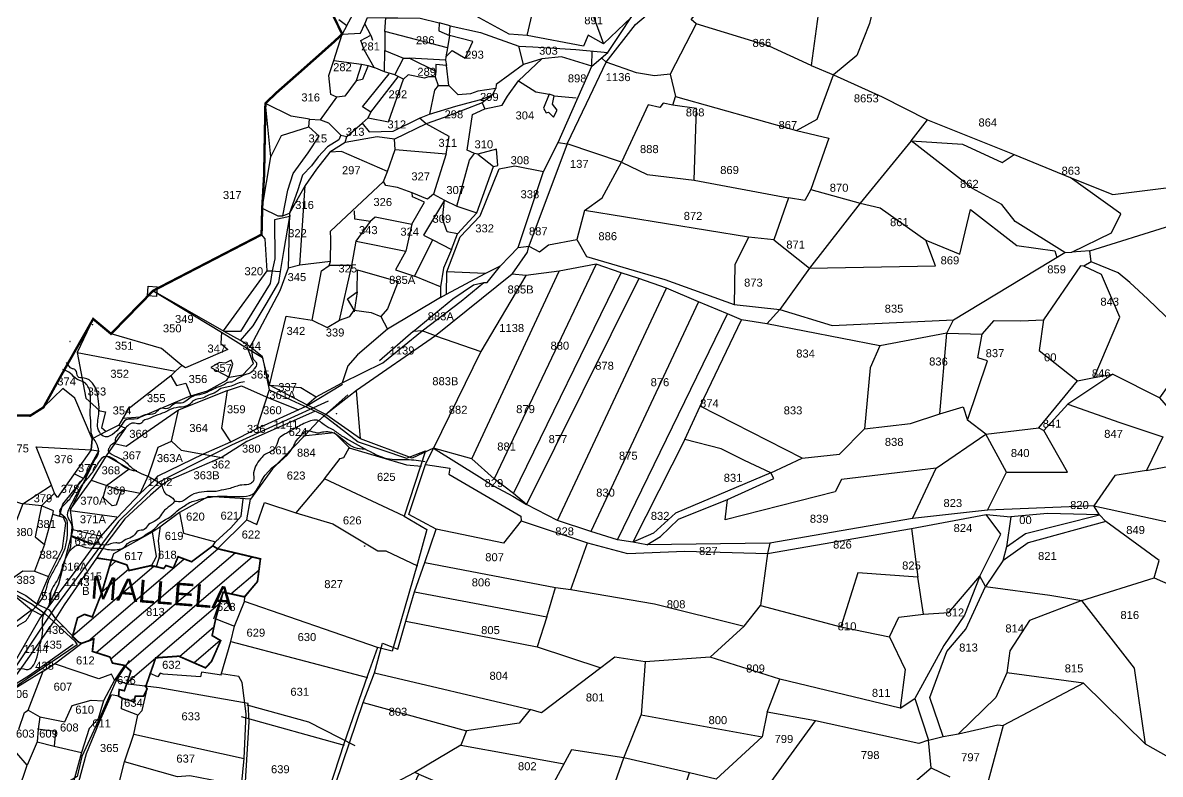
# Model space of a CAD drawing. Header units: inches. Extents: x 206944 to 214764, y 1611536 to 1620388.
# Drawn here: x 209710 to 212125, y 1614829 to 1616425 of the extents above; entities that cross this region are included whole.
import ezdxf
from ezdxf.enums import TextEntityAlignment as Align

# ---------------------------------------------------------------- set-up
doc = ezdxf.new("R2010")
doc.units = ezdxf.units.IN
doc.header["$LTSCALE"] = 15
doc.header["$MEASUREMENT"] = 0
for name, color, linetype in [('BLOCK', 72, 'Continuous'), ('PLOT', 7, 'Continuous'), ('PLOT NO', 7, 'Continuous'), ('ROAD', 1, 'Continuous'), ('STREAM', 4, 'Continuous'), ('VILLAGE BOUNDARY', 5, 'Continuous'), ('VILLAGE BOUNDARY STONES', 1, 'Continuous')]:
    doc.layers.add(name, color=color, linetype=linetype)
doc.styles.get("Standard").update_dxf_attribs({"font": 'arial.ttf'})

# ---------------------------------------------------------------- blocks, each defined once
blk = doc.blocks.new('CIRCLE-BOX')
for p, q in [((-0.5, 0), (0.5, 0)), ((0, 0.5), (0, -0.5))]:
    blk.add_line(p, q)
blk.add_circle((0, 0), 0.2)

msp = doc.modelspace()

# ---------------------------------------------------------------- hatches: boundary and pattern name
at = {"layer": 'PLOT'}
h = msp.add_hatch(dxfattribs=at)
h.set_pattern_fill('ANSI31', color=11, scale=241.083369, angle=-4.5216)
h.set_pattern_definition([(40.47837, (204831.507, 1608136.56), (-19.56274, 22.92254), [])])
h.paths.add_polyline_path([(209857.5, 1615163.4), (209841.6, 1615168.6), (209826.1, 1615161.5), (209815.7, 1615123.2), (209829.8, 1615108.9), (209835.2, 1615107.5), (209860.5, 1615116.6), (209857.6, 1615090.3), (209895.1, 1615078.3), (209900.3, 1615065.5), (209925.7, 1615060.6), (209940.3, 1615048), (209930.9, 1615021.4), (209933.7, 1615020.5), (209971.1, 1615016.2), (209980.6, 1615043), (209992.2, 1615076.6), (210041.3, 1615080.1), (210098.1, 1615055.3), (210110.9, 1615069.2), (210130.2, 1615113.2), (210112, 1615123.9), (210119.6, 1615159.7), (210135.3, 1615216), (210180.7, 1615206.1), (210208.3, 1615238.5), (210214.6, 1615286.7), (210123.6, 1615308.2), (210113.5, 1615314.4), (210068.5, 1615280.6), (210039.7, 1615291.3), (210030.1, 1615267.3), (210020.6, 1615270.5), (210014.2, 1615271.8), (210011.9, 1615269.7), (210009.2, 1615266.1), (210008.2, 1615266.4), (210008.1, 1615266.3), (210007.3, 1615266.6), (209982.9, 1615272.6), (209935.5, 1615261.9), (209931.1, 1615273.8), (209902.3, 1615283.5), (209898.1, 1615284.1), (209876.9, 1615212.8)])
h.paths.add_polyline_path([(209905.3, 1615015.5), (209959.3, 1615015.5), (209959.3, 1615044.7), (209905.3, 1615044.7)], flags=9)
h.paths.add_polyline_path([(209966.9, 1615160.4), (210020.9, 1615160.4), (210020.9, 1615189.5), (209966.9, 1615189.5)], flags=24)
h.paths.add_polyline_path([(210117.3, 1615171.1), (210171.3, 1615171.1), (210171.3, 1615200.2), (210117.3, 1615200.2)], flags=24)
h.paths.add_polyline_path([(209992.3, 1615281.8), (210046.3, 1615281.8), (210046.3, 1615310.9), (209992.3, 1615310.9)], flags=25)

# ---------------------------------------------------------------- linework, layer by layer
for points in [[(211835.6, 1616922.5), (211791.7, 1616879.2), (211639.5, 1616764.3), (211402.6, 1616631.3), (211457.6, 1616551.5), (211522, 1616482.4), (211507.7, 1616422.9), (211481.1, 1616355), (211431.7, 1616314.1), (211535.1, 1616267.4), (211630.9, 1616218.8), (211815.2, 1616145.4), (211934.2, 1616096), (212025.1, 1616059.9), (212255.9, 1616089.2), (212510.2, 1616124.1), (212595.6, 1616136), (212546.1, 1616087), (212510.2, 1616124.1)], [(210380.8, 1616432), (210397.9, 1616418.8), (210415.3, 1616450.3), (210456.1, 1616593.7), (210527.9, 1616827.7)], [(210978.4, 1616589.2), (210985.9, 1616585.1), (210944.9, 1616521.2), (210912.8, 1616463.1), (210943.4, 1616379.9), (210910.9, 1616398.5), (210900.3, 1616375), (210780.9, 1616397.9), (210801.8, 1616486.3)], [(211274.3, 1616595.2), (211312.6, 1616555.5), (211302, 1616495.9), (211398.7, 1616442.9), (211384.1, 1616334.2), (211431.7, 1616314.1)], [(210865.7, 1616167.6), (210907.3, 1616253.6), (210948.8, 1616341.4), (211011.2, 1616421.4), (211047.5, 1616451.3), (211087.7, 1616481.6), (211130.5, 1616498.5), (211175.1, 1616521.9)], [(211384.1, 1616334.2), (211294.9, 1616375.3), (211140.1, 1616422.6), (211129.3, 1616432), (211164.5, 1616474.1), (211181.5, 1616515.6)], [(210617.2, 1616418.2), (210681.8, 1616404.3), (210763, 1616375.3), (210793.2, 1616373.7), (210884.5, 1616367.8), (210952.2, 1616362), (211028.1, 1616476.4)], [(210388.2, 1616400.6), (210427.1, 1616402.6), (210436.3, 1616422.2), (210442.2, 1616436.2), (210481, 1616435.4), (210506.6, 1616435), (210553.8, 1616434.6), (210594.3, 1616424.5), (210593.2, 1616407.7), (210616, 1616397.9), (210611.7, 1616371.5), (210479, 1616406.3), (210481, 1616435.4)], [(210780.9, 1616397.9), (210742.6, 1616400.5), (210649.1, 1616451.2)], [(210943.4, 1616379.9), (211002.4, 1616436.4)], [(210397.9, 1616418.8), (210388.2, 1616400.6)], [(210443.5, 1616333.9), (210456, 1616330.1), (210435.1, 1616367.1), (210428, 1616387.4), (210448.7, 1616398.6), (210436.3, 1616422.2)], [(210608.2, 1616352.7), (210621.7, 1616365.7), (210649.1, 1616349.4), (210665.9, 1616384.8), (210616, 1616397.9), (210617.2, 1616418.2), (210594.3, 1616424.5)], [(211140.1, 1616422.6), (211084.9, 1616315.4), (211095.7, 1616268.6), (211352.9, 1616195.8), (211396.7, 1616220.1), (211431.7, 1616314.1)], [(210341.8, 1616218.4), (210376.6, 1616266.6), (210364.3, 1616272.3), (210360.1, 1616313.1), (210370.4, 1616345), (210388.2, 1616400.6)], [(210448.7, 1616398.6), (210452.3, 1616387.6)], [(210479, 1616406.3), (210478.7, 1616365.9), (210518.5, 1616349.4), (210531.2, 1616349.8), (210587.1, 1616321.8), (210585.7, 1616309.7), (210571.3, 1616310), (210562.7, 1616307.1), (210528, 1616314.5), (210518.1, 1616305.2), (210500, 1616314), (210478, 1616320.3), (210478.7, 1616365.9)], [(210611.7, 1616371.5), (210608.2, 1616352.7), (210607.8, 1616345.3), (210609.7, 1616334.1), (210587, 1616335.9), (210587.1, 1616321.8)], [(210773.5, 1616336.5), (210763, 1616375.3)], [(210918.7, 1616332.8), (210918.9, 1616364.9)], [(210370.4, 1616345), (210429.2, 1616336.7), (210417.6, 1616301.2), (210393.5, 1616269.3), (210376.6, 1616266.6)], [(210500, 1616314), (210518.5, 1616349.4)], [(210607.8, 1616345.3), (210531.2, 1616349.8)], [(210812, 1616348), (210773.5, 1616336.5), (210715.4, 1616293.4), (210714.8, 1616285.1), (210676.6, 1616279.4), (210660.8, 1616273.8), (210634.5, 1616271.7), (210614.9, 1616291.7), (210609.7, 1616334.1)], [(210918.7, 1616332.8), (210854.2, 1616352.4), (210812, 1616348), (210762.6, 1616301.3)], [(210846.6, 1616170.4), (210918.7, 1616332.8), (210952.2, 1616362)], [(211084.9, 1616315.4), (211051.1, 1616312.1), (211013.2, 1616318.8), (210948.8, 1616341.4), (210939.5, 1616349.9)], [(210429.2, 1616336.7), (210443.5, 1616333.9), (210431, 1616304.4), (210417.6, 1616301.2)], [(210443.3, 1616222.9), (210448.9, 1616235.3), (210431.1, 1616246.1), (210488.2, 1616316.7)], [(210478, 1616320.3), (210456, 1616330.1)], [(210430.5, 1616211.7), (210443.3, 1616222.9), (210486.8, 1616214.5), (210518.1, 1616305.2)], [(210448.9, 1616235.3), (210507, 1616309.8)], [(210591.8, 1616291.3), (210584.3, 1616281.5), (210573.3, 1616230.9), (210629.8, 1616248), (210666, 1616257.9), (210685.4, 1616262.9), (210707.7, 1616272), (210714.8, 1616285.1)], [(210585.7, 1616309.7), (210591.8, 1616291.3), (210614.9, 1616291.7)], [(210676.4, 1616145.9), (210669.1, 1616147), (210653.7, 1616154.3), (210664.9, 1616229.8), (210691.2, 1616241.8), (210727.7, 1616250), (210739.5, 1616268.9), (210762.6, 1616301.3), (210799.1, 1616278.5), (210827.4, 1616273.2), (210815.9, 1616243.3), (210821.2, 1616233.7), (210826.3, 1616234.7), (210836.9, 1616224.2), (210844.4, 1616239.6), (210834.8, 1616252.1), (210838.4, 1616269.8), (210827.4, 1616273.2)], [(210707.7, 1616272), (210685.6, 1616255), (210691.2, 1616241.8)], [(210838.4, 1616269.8), (210885, 1616265.7)], [(211135.4, 1616090.6), (211140.3, 1616242.8), (211090.4, 1616249.9), (211095.7, 1616268.6)], [(210319.1, 1616219.9), (210279.9, 1616226.3), (210225.1, 1616253.6)], [(210236.4, 1616140.2), (210225.1, 1616253.6)], [(210685.6, 1616255), (210605, 1616223.5), (210566.2, 1616210.1)], [(211090.4, 1616249.9), (211069.5, 1616254), (211063, 1616245.1), (211037.7, 1616250.4), (210981.7, 1616129)], [(210261.9, 1616015.2), (210273.1, 1616069.3), (210284.3, 1616104.5), (210315.9, 1616148.8), (210339.3, 1616184.2), (210317.2, 1616203.7), (210319.1, 1616219.9), (210341.8, 1616218.4), (210359.3, 1616212.4), (210385.3, 1616186.3), (210397.9, 1616183.3), (210430.5, 1616211.7), (210445.7, 1616193.5), (210496.6, 1616194.4), (210552.5, 1616222), (210573.3, 1616230.9)], [(210566.2, 1616210.1), (210552.5, 1616222)], [(211922.9, 1615936.9), (211817.7, 1616002.7), (211789, 1616038.9), (211727, 1616073.2), (211596.7, 1616174.5), (211630.9, 1616218.8)], [(210218.3, 1616031.4), (210236.4, 1616140.2), (210259.2, 1616185.3), (210317.2, 1616203.7)], [(210566.2, 1616210.1), (210499.3, 1616177.4), (210462.2, 1616182.3), (210394.8, 1616170.5), (210362, 1616150.2), (210333.3, 1616114), (210309.9, 1616079.3), (210276.5, 1616020.7)], [(210615.2, 1616183.3), (210566.2, 1616210.1)], [(211352.9, 1616195.8), (211421.9, 1616180), (211383.2, 1616071.1), (211488.3, 1616041.8)], [(210385.3, 1616186.3), (210381.1, 1616176.3), (210356.9, 1616161.2), (210337, 1616139.9), (210322.8, 1616121), (210304.2, 1616101), (210293.1, 1616068.2), (210276.5, 1616020.7), (210276.5, 1616020.7), (210273.7, 1615904.1)], [(210394.8, 1616170.5), (210397.9, 1616183.3)], [(210484.7, 1616109), (210501, 1616156), (210499.3, 1616177.4)], [(210501, 1616156), (210608.9, 1616146.3), (210615.2, 1616183.3)], [(210761.6, 1615948), (210815.9, 1616109.2), (210846.6, 1616170.4), (210865.7, 1616167.6)], [(211596.7, 1616174.5), (211488.3, 1616041.8), (211531, 1616031.6), (211627.7, 1615963.6), (211699.6, 1615933.9), (211722.2, 1616028.1), (211820.9, 1615951.6), (211901.5, 1615940.3), (211906, 1615926.8)], [(211596.7, 1616174.5), (211705.8, 1616166.8), (211790, 1616128.3), (211815.2, 1616145.4)], [(210363.1, 1615917.7), (210364.1, 1615965.3), (210363.2, 1615982.5), (210476.2, 1616087.5), (210484.7, 1616109), (210386.6, 1616151.7), (210362, 1616150.2)], [(210608.9, 1616146.3), (210582.3, 1616061.1), (210569.5, 1616050.3), (210537, 1616063.7)], [(210582.3, 1616061.1), (210605.3, 1616048.5), (210631.6, 1616035.5), (210658.9, 1616132.9), (210669.1, 1616147)], [(210620.5, 1615943.4), (210633.4, 1615976.9), (210674.2, 1616021.1), (210709.8, 1616119.5), (210718.6, 1616121.6), (210716.2, 1616156.8), (210676.4, 1616145.9), (210709.8, 1616119.5)], [(210981.7, 1616129), (210865.7, 1616167.6), (210784.5, 1615950.4)], [(210902.6, 1616026.1), (210940.1, 1616052.8), (210981.7, 1616129), (211036.2, 1616102.9), (211135.4, 1616090.6), (211336.2, 1616053)], [(210609.9, 1615848.5), (210610.6, 1615896), (210638.5, 1615970.1), (210681.5, 1616014.9), (210721.4, 1616114.6), (210754.7, 1616120.9), (210815.9, 1616109.2)], [(210298.3, 1615910.4), (210309.9, 1616079.3)], [(210536.4, 1615996.9), (210563.2, 1616044.2), (210537.3, 1616055.6), (210537, 1616063.7), (210505.4, 1616074.8), (210481, 1616079.3), (210476.2, 1616087.5)], [(211975.8, 1615940.6), (211938, 1615938), (212021.8, 1615979.1), (212041.7, 1616019.5), (211934.2, 1616096)], [(211383.2, 1616071.1), (211370.5, 1616047.8), (211336.2, 1616053), (211304.8, 1615963.8), (211380.7, 1615904)], [(210218.3, 1616031.4), (210251.3, 1616015), (210261.9, 1616015.2), (210276.5, 1616020.7), (210277.1, 1616013.3)], [(210417.7, 1615960.9), (210448, 1616003.2), (210415.4, 1616007.8), (210414.5, 1616025.7)], [(210605.3, 1616048.5), (210560.9, 1615974.1), (210580.9, 1615963.9)], [(210633.4, 1615976.9), (210611.2, 1615980.7), (210601.4, 1616008.6), (210605.3, 1616048.5)], [(210631.6, 1616035.5), (210674.2, 1616021.1)], [(211251.3, 1615969.7), (210902.6, 1616026.1), (210886.7, 1615964.4)], [(211488.3, 1616041.8), (211380.7, 1615904), (211648.2, 1615908.8), (211627.7, 1615963.6)], [(211978.6, 1615917.3), (211975.8, 1615940.6), (212147.8, 1615994.6), (212332.7, 1616018.8), (212420.7, 1616028.1), (212450.5, 1615993.6)], [(210228.6, 1615898), (210239.2, 1615897.9), (210246.4, 1615897.3), (210257.4, 1615897.1), (210264.4, 1615939.3), (210277.1, 1616013.3), (210244.2, 1616006.1), (210245.4, 1615923.8), (210239.2, 1615897.9)], [(210446.8, 1616003.2), (210458.3, 1616012.8), (210536.4, 1615996.9), (210523.5, 1615940.1)], [(210136.1, 1615770.5), (210228.6, 1615898), (210224.8, 1615966.4), (210217, 1615975.2)], [(210408.5, 1615909.6), (210417.7, 1615960.9), (210523.5, 1615940.1), (210501.7, 1615900.6), (210541.8, 1615886.8), (210580.9, 1615963.9), (210620.5, 1615943.4), (210603.5, 1615903.7), (210597.3, 1615864), (210541.8, 1615886.8)], [(211289.8, 1615785.8), (211236.3, 1615794), (211206.7, 1615807), (211145.1, 1615832.1), (211076.8, 1615861.6), (211018.5, 1615881.8), (210980.4, 1615893.6), (210927.6, 1615912.3), (210848.8, 1615897.7), (210778.5, 1615888.3), (210749.4, 1615891.1), (210781.6, 1615937.6), (210784.5, 1615950.4), (210807.4, 1615938.2), (210826.2, 1615953.5), (210886.7, 1615964.4), (210906.8, 1615928.6), (211073.6, 1615879.9), (211220.5, 1615826.5), (211317.8, 1615816.4)], [(211304.8, 1615963.8), (211251.3, 1615969.7), (211221.8, 1615911.2), (211220.5, 1615826.5)], [(210313.1, 1615613.6), (210332.7, 1615630.8), (210388.4, 1615660.6), (210474.5, 1615703.1), (210557.9, 1615770.9), (210640.6, 1615833.9), (210688.7, 1615873.4), (210696.4, 1615873.5), (210724.5, 1615908.9), (210743.4, 1615928.3), (210761.6, 1615948), (210784.5, 1615950.4)], [(211672, 1615766), (211686.6, 1615794.2), (211922.9, 1615936.9), (211938, 1615938)], [(210324.3, 1615793.6), (210344.6, 1615897.9), (210360.6, 1615909.5), (210363.1, 1615917.7), (210298.3, 1615910.4), (210273.7, 1615904.1), (210255.6, 1615855.5), (210192.5, 1615737)], [(210382.4, 1615793.7), (210408.5, 1615909.6), (210360.6, 1615909.5)], [(210597, 1615841.6), (210609.9, 1615848.5), (210691.6, 1615892.3), (210724.5, 1615908.9)], [(210927.6, 1615912.3), (210710.8, 1615456.3)], [(212184.6, 1615559.2), (212124.7, 1615628.3), (212177.1, 1615702.5), (212153.3, 1615727.8), (212154, 1615784.9), (212099.1, 1615838.2), (212060.9, 1615873.1), (212036.3, 1615894), (211978.6, 1615917.3), (211963.4, 1615908.1), (211955.8, 1615908.5), (211877.4, 1615794.1), (211868.2, 1615729), (211949.4, 1615664.4), (211984.8, 1615671.4), (212039.8, 1615800), (212000.6, 1615890.5), (211963.4, 1615908.1)], [(210239.2, 1615897.9), (210235.3, 1615871.3), (210172.5, 1615769.2), (210137.3, 1615769.5)], [(210172.2, 1615750.2), (210198.8, 1615781.7), (210227, 1615827.1), (210253.4, 1615873.6), (210257.4, 1615897.1)], [(210749.4, 1615891.1), (210586.3, 1615760.2), (210418.9, 1615644), (210353.3, 1615593.5)], [(210420.3, 1615853.7), (210420.6, 1615900.2), (210507, 1615875.2), (210484.1, 1615817.3), (210470.3, 1615801.4)], [(210778.5, 1615888.3), (210682.9, 1615726.8), (210582, 1615521.6)], [(210691.6, 1615892.3), (210610.6, 1615896)], [(210663.2, 1615499.4), (210848.8, 1615897.7)], [(210752.3, 1615425.8), (210980.4, 1615893.6)], [(211018.5, 1615881.8), (210779.9, 1615401.8)], [(211380.7, 1615904), (211317.8, 1615816.4), (211428.9, 1615782.4), (211686.6, 1615794.2)], [(208654.8, 1615857.2), (208897.5, 1615737.1), (208956.3, 1615704.4), (209058.9, 1615638.4), (209149.5, 1615602.5), (209287.8, 1615491.8), (209389.9, 1615363.8), (209496, 1615287.8), (209569, 1615248.4), (209648.3, 1615235.9), (209694, 1615207.4), (209728.5, 1615178.5), (209751.8, 1615166.4)], [(210597.3, 1615864), (210597, 1615841.6), (210484.4, 1615774.6)], [(210538.8, 1615769.2), (210623.2, 1615838.5), (210667.1, 1615868.8)], [(210667.1, 1615868.8), (210688.7, 1615873.4)], [(210845.7, 1615368.3), (211076.8, 1615861.6)], [(210413.5, 1615814.6), (210399.2, 1615838.8), (210420.3, 1615853.7), (210413.4, 1615811.4)], [(211145.1, 1615832.1), (210915.9, 1615344.5)], [(210233.5, 1615655.6), (210269.4, 1615801.6), (210324.3, 1615793.6), (210356.6, 1615777.8), (210382.4, 1615793.7), (210404.7, 1615801), (210413.6, 1615814.6), (210449.5, 1615809.9), (210470.3, 1615801.4), (210484.4, 1615774.6), (210421, 1615719.9), (210399.9, 1615696.6), (210388.4, 1615660.6)], [(211672, 1615766), (211530, 1615738.9), (211289.8, 1615785.8), (211317.8, 1615816.4)], [(209859.4, 1615796), (209825.7, 1615724.9), (210034.5, 1615685), (210047.9, 1615697.4)], [(210972.8, 1615326.9), (211206.7, 1615807)], [(211364.7, 1615500.8), (211148.6, 1615611), (211236.3, 1615794)], [(211755.2, 1615551.7), (211716.1, 1615580.9), (211758.5, 1615707.1), (211738.2, 1615713.4), (211747.6, 1615764), (211772.4, 1615793), (211829.2, 1615792.1), (211877.4, 1615794.1)], [(210131.7, 1615768.1), (210130.6, 1615744), (210145.2, 1615731.5), (210055.6, 1615691.9), (210047.9, 1615697.4), (210004.3, 1615733.5), (209897.3, 1615764.4)], [(210586.3, 1615760.2), (210557.9, 1615770.9), (210538.8, 1615769.2), (210467.6, 1615706.8)], [(210586.3, 1615760.2), (210682.9, 1615726.8)], [(211657.2, 1615594.3), (211672, 1615766), (211747.6, 1615764)], [(211530, 1615738.9), (211509.3, 1615692.2), (211497.7, 1615562.4)], [(209825.7, 1615724.9), (209843.8, 1615628.1), (209873.2, 1615600.7), (209885.4, 1615598.6), (209877.1, 1615565.3), (209887.2, 1615557.3)], [(210024.5, 1615675.2), (210036.2, 1615654.5), (210056.1, 1615659.4), (210067.1, 1615632.8), (210102.1, 1615643.3), (210143.2, 1615666), (210148.3, 1615674.7), (210155.8, 1615700.2), (210152.1, 1615708.7), (210139.8, 1615702.4), (210127.9, 1615703.6), (210109.2, 1615693.3), (210148.1, 1615672.5), (210176.9, 1615677.7), (210199.9, 1615701.6), (210187.2, 1615734.6)], [(210034.5, 1615685), (210024.5, 1615675.2), (209933.5, 1615604.5), (209914.1, 1615570.2), (209887.2, 1615557.3), (209856.9, 1615541.6), (209854.9, 1615518.1), (209856.9, 1615541.6), (209820.4, 1615627.9), (209795.1, 1615648.6), (209753.9, 1615608.4)], [(211867.5, 1615564.6), (211949.4, 1615664.4)], [(212025, 1615678.7), (211929.1, 1615615.2), (212039.8, 1615575.9), (212130.7, 1615545.9), (212095.9, 1615474.5), (212190.5, 1615492)], [(211984.8, 1615671.4), (212025, 1615678.7), (212124.7, 1615628.3)], [(209689.5, 1615061.7), (209746.1, 1615160), (209830.6, 1615271.6), (209876.1, 1615334.6), (209910.6, 1615373.8), (209959, 1615425.3), (209989.7, 1615453.6), (209997.6, 1615463.2), (210093.5, 1615509.7), (210151.8, 1615535.4), (210206.5, 1615562.9), (210311.4, 1615611.1), (210388.8, 1615657.9)], [(210144.7, 1615644.1), (210040.3, 1615602.2)], [(210151.8, 1615535.4), (210132.3, 1615564.5), (210144.7, 1615644.1), (210174.2, 1615654.2), (210226.9, 1615630.5), (210295.6, 1615602.8)], [(210233.4, 1615645.7), (210206.5, 1615562.9)], [(210233.5, 1615655.6), (210300.6, 1615650.6), (210332.7, 1615630.8)], [(210427.2, 1615541.7), (210418.9, 1615644)], [(210399.9, 1615634.9), (210338, 1615579.9), (210308.2, 1615547.9), (210240.1, 1615478), (210193.5, 1615413.4), (210104, 1615419.4), (210042.8, 1615385.3), (210000.8, 1615354.3), (209986.4, 1615344.1), (209902.8, 1615297.7), (209898.3, 1615285), (209876.9, 1615212.8), (209857.5, 1615163.4), (209841.6, 1615168.6), (209826.1, 1615161.5), (209815.3, 1615121.5)], [(210067.1, 1615632.8), (209960, 1615587.8), (209920.9, 1615584.9)], [(211758.4, 1615390.2), (211798.9, 1615470.8), (211928.6, 1615470.8), (211878.5, 1615558.9), (211929.1, 1615615.2)], [(210329.1, 1615599.9), (210185.8, 1615535.6), (210133.4, 1615502.6), (210019.7, 1615453.2), (210003.5, 1615442), (209981.4, 1615421.9), (209926.4, 1615371.4), (209884.3, 1615315.5), (209866.5, 1615288.1), (209797.8, 1615188.8), (209776.4, 1615155.5), (209714.4, 1615065.7), (209669.5, 1615003.7)], [(209959, 1615425.3), (209977.4, 1615465.9), (209997.6, 1615523.8), (210025.9, 1615536.8), (210040.3, 1615602.2), (209929.3, 1615525.6), (209904.5, 1615530.9)], [(211298.5, 1615469.7), (211242.6, 1615495.4), (211193.1, 1615520), (211115.7, 1615540.2), (211148.6, 1615611)], [(211298.5, 1615469.7), (211364.7, 1615500.8), (211444, 1615509.3), (211497.7, 1615562.4), (211595.4, 1615574.3), (211657.2, 1615594.3), (211706.8, 1615609.5), (211716.1, 1615580.9)], [(209914.1, 1615570.2), (209927.7, 1615564.1), (209904.5, 1615530.9), (209887.3, 1615505.7), (209855.2, 1615453.5), (209810.6, 1615392.2)], [(210405.1, 1615520.7), (210372, 1615554.2), (210304.5, 1615547.4)], [(211599.6, 1615372.5), (211649.7, 1615479.1), (211755.2, 1615551.7)], [(211798.9, 1615470.8), (211755.2, 1615551.7), (211867.5, 1615564.6), (211878.5, 1615558.9)], [(209451.8, 1615401.4), (209567.8, 1615449.5), (209581.1, 1615442.4), (209710.2, 1615403.5), (209770.7, 1615443), (209738, 1615524.7), (209854.9, 1615518.1), (209871.2, 1615515.9), (209810.8, 1615389.5), (209816.3, 1615349.1), (209785.4, 1615232.9), (209761.5, 1615180.3)], [(210025.9, 1615536.8), (210046, 1615517.5), (210136.2, 1615501.1)], [(210350.4, 1615456.8), (210383.7, 1615499.8), (210391.8, 1615501.9), (210403.1, 1615522.2), (210524.6, 1615486.2), (210556.7, 1615483.4)], [(211296.1, 1615319.9), (211035, 1615316.7), (211005.7, 1615322.1), (210972.8, 1615326.9), (210915.9, 1615344.5), (210845.7, 1615368.3), (210779.9, 1615401.8), (210752.3, 1615425.8), (210710.8, 1615456.3), (210663.2, 1615499.4), (210582, 1615521.6)], [(210582, 1615521.6), (210680, 1615461.2), (210709.3, 1615442.1), (210750.6, 1615420), (210779.9, 1615401.8)], [(211115.7, 1615540.2), (211005.7, 1615322.1)], [(209959, 1615425.3), (209919.8, 1615433.1), (209908.4, 1615400.7), (209899.4, 1615399.3), (209880.3, 1615417.1), (209888, 1615442.7), (209935.7, 1615477.6), (209887.3, 1615505.7)], [(210565.1, 1615486.8), (210617.1, 1615479.4), (210614.8, 1615466.4), (210767.8, 1615377.5), (210768.6, 1615367.5), (210730.5, 1615320.3), (210587.8, 1615349.5)], [(211435, 1615428.9), (211201.8, 1615369.4), (211206.6, 1615412.9), (211305.1, 1615457.6), (211298.5, 1615469.7), (211095.9, 1615383.5), (211049.5, 1615341.1), (211005.7, 1615322.1)], [(211649.7, 1615479.1), (211448.4, 1615455.3), (211435, 1615428.9)], [(212095.9, 1615474.5), (212029.2, 1615463.5), (211984.6, 1615399.1)], [(209855.2, 1615453.5), (209924.9, 1615429.9)], [(210519.6, 1615377.6), (210350.4, 1615456.8), (210289.6, 1615384.2)], [(209669.3, 1615232.3), (209709.7, 1615261.1), (209734.5, 1615260.6), (209764.5, 1615249), (209794.5, 1615308.5), (209801.2, 1615362.3), (209796.5, 1615374.7), (209773.6, 1615381.2), (209775.2, 1615388.9), (209749.8, 1615399.4), (209777.1, 1615426.3), (209770.7, 1615443)], [(209710.2, 1615403.5), (209675.2, 1615313.3), (209650.8, 1615279.6), (209646.2, 1615242.6)], [(209749.8, 1615399.4), (209710.2, 1615403.5)], [(209749.8, 1615399.4), (209736.4, 1615333.3), (209756, 1615316.9), (209773.6, 1615381.2)], [(209866.5, 1615288.1), (209902.3, 1615283.5), (209931.1, 1615273.8), (209935.5, 1615261.9), (209982.9, 1615272.6), (209993.7, 1615270.7), (210008.1, 1615266.3), (210014.2, 1615271.8), (210030.5, 1615268.4), (210039.7, 1615291.3), (210068.5, 1615280.6), (210113.5, 1615314.4), (210119.4, 1615323.1), (210151.8, 1615352.7), (210173.9, 1615377.4), (210178.1, 1615413.3)], [(209954.4, 1614955.1), (209963.4, 1614964.6), (209974, 1615011), (209970.9, 1615015.6), (209980.6, 1615043), (209992.2, 1615076.6), (210041.3, 1615080.1), (210098.1, 1615055.3), (210110.9, 1615069.2), (210130.2, 1615113.2), (210112, 1615123.9), (210119.6, 1615159.7), (210159.4, 1615144), (210180.8, 1615196.2), (210181.6, 1615205.3), (210208.3, 1615238.5), (210214.6, 1615286.7), (210123.6, 1615308.2), (210185.4, 1615369.9), (210193.5, 1615413.4)], [(210185.4, 1615369.9), (210207.1, 1615359.8), (210223.3, 1615406.4), (210289.6, 1615384.2), (210368, 1615361), (210464, 1615304.1), (210481, 1615303.5), (210547.9, 1615272.2)], [(211035, 1615316.7), (211063.9, 1615334.4), (211102.3, 1615371.2), (211206.6, 1615412.9)], [(211984.6, 1615399.1), (211758.4, 1615390.2), (211599.6, 1615372.5), (211296.1, 1615319.9), (211291.6, 1615298.4)], [(212112.2, 1615246.6), (212123.5, 1615283.4), (212010.2, 1615365.7), (211996.6, 1615380.2), (211984.6, 1615399.1), (212160.3, 1615361.1)], [(209810.8, 1615389.5), (209909.3, 1615376.2)], [(210042.6, 1615385.3), (210051.5, 1615341.6), (210119.5, 1615322.8)], [(211597.2, 1615351.1), (211756, 1615381.1)], [(211742.4, 1615250), (211786.7, 1615339.4), (211756, 1615381.1), (211807.9, 1615375.8), (211799, 1615312.2), (211791.5, 1615282.2), (211754.2, 1615228.1)], [(211799, 1615312.2), (211839.6, 1615340.9), (211996.6, 1615380.2)], [(211996.6, 1615380.2), (211886, 1615383), (211807.9, 1615375.8)], [(209816.3, 1615349.1), (209876.1, 1615334.6)], [(210001.9, 1615356.1), (209997.3, 1615325.1), (210001.2, 1615294.5), (209993.3, 1615269.8)], [(210768.6, 1615367.5), (210909.4, 1615320.6)], [(211291.6, 1615298.4), (211597.2, 1615351.1), (211610.4, 1615247.8), (211483, 1615257.1)], [(212010.2, 1615365.7), (211845.2, 1615320.7), (211791.5, 1615282.2)], [(209810.9, 1615336.8), (209863.4, 1615316.7)], [(209982.8, 1615270.2), (209994, 1615291.9), (209985.4, 1615344)], [(209756, 1615316.9), (209734.5, 1615260.6)], [(210873.4, 1615221.9), (210909.4, 1615320.6), (210994.2, 1615298.3), (211115.8, 1615303.3), (211291.6, 1615298.4), (211276.8, 1615187.8)], [(210563.9, 1615278.9), (210840.9, 1615226.2)], [(211483, 1615257.1), (211447.3, 1615142.7)], [(209669.3, 1615232.3), (209716.1, 1615208.7), (209740, 1615191.6), (209766, 1615178.3), (209778.2, 1615161.3), (209829.8, 1615108.9), (209835.2, 1615107.5), (209860.5, 1615116.6), (209857.6, 1615090.3), (209895.1, 1615078.3), (209900.3, 1615065.5), (209925.7, 1615060.6), (209904.5, 1615029.4), (209881.3, 1614985), (209869.7, 1614947.3), (209850.9, 1614926.8), (209834.5, 1614875.8), (209813.6, 1614798), (209784.6, 1614692.2), (209735.1, 1614525.9), (209721.6, 1614507.6), (209708.1, 1614495.8)], [(211550.5, 1615121.5), (211570.5, 1615163.1), (211622.7, 1615169.5), (211610.4, 1615247.8)], [(211622.7, 1615169.5), (211676.3, 1615172.9), (211742.4, 1615250), (211709.9, 1615167.5), (211665.6, 1615103.1), (211604.1, 1614990.3)], [(211664.2, 1614909.9), (211635.9, 1614992.2), (211672.4, 1615090.2), (211712.4, 1615137.2), (211754.2, 1615228.1), (211742.4, 1615250)], [(211754.2, 1615228.1), (211891.3, 1615209.9), (211958.8, 1615198.5), (211847.6, 1615156.2), (211806.2, 1615091.8), (211799.8, 1615044.6), (211776.1, 1614992.1), (211697, 1614915.5)], [(211958.8, 1615198.5), (212112.2, 1615246.6), (212165.4, 1615223)], [(210115.5, 1615159.3), (210135.3, 1615216), (210181.6, 1615205.3)], [(210541.9, 1615216.6), (210822.5, 1615163.3), (210802.2, 1615099.7)], [(210822.5, 1615163.3), (210840.9, 1615226.2), (210873.4, 1615221.9), (211051.2, 1615191.4), (211241.7, 1615143.8), (211169.7, 1615078.2)], [(210463.4, 1615098.7), (210180.8, 1615196.2)], [(211241.7, 1615143.8), (211276.8, 1615187.8), (211447.3, 1615142.7), (211550.5, 1615121.5), (211583.7, 1615051.9), (211573, 1614969.5), (211317.5, 1615031.1)], [(212094.1, 1614893.3), (212071.1, 1615055), (211958.8, 1615198.5)], [(209112.7, 1615104.8), (209160, 1615113.7), (209182.5, 1615137.4), (209244.8, 1615124.9), (209308.9, 1615064.6), (209320.6, 1615042), (209327.2, 1614975), (209398.3, 1614949.9), (209481.1, 1614957.4), (209539.4, 1615010.6), (209532.8, 1615030.1), (209548.8, 1615039.6), (209611.5, 1615092.7), (209647, 1615117.5), (209728.5, 1615178.5)], [(210131, 1615041.5), (210151.8, 1615111.1), (210159.4, 1615144)], [(210523.4, 1615154.8), (210802.2, 1615099.7), (210937.5, 1615055.3)], [(209701.2, 1614925), (209713.6, 1614960.8), (209721.5, 1614965.5), (209753.3, 1615048.1), (209777.3, 1615063.9), (209835.2, 1615107.5)], [(210151.8, 1615111.1), (210442.3, 1615035.1)], [(209817.2, 1615104.7), (209724, 1615039.1), (209684.3, 1615014.6), (209654.3, 1614986.9), (209620.6, 1614948.4)], [(209904.5, 1615029.4), (209898, 1615042), (209871.6, 1615031.7), (209777.3, 1615063.9)], [(209913.3, 1614995.4), (209914.6, 1615009.2), (209925.7, 1615006.8), (209940.3, 1615048), (209925.7, 1615060.6)], [(211031.6, 1615068.2), (210967, 1615078), (210937.5, 1615055.3), (210811.4, 1614959.5), (210787.6, 1614966.7), (210764, 1614937.6), (210651.9, 1614921.8), (210639.8, 1614891.4), (210859.5, 1614851.9)], [(211291, 1614961.4), (211317.5, 1615031.1), (211169.7, 1615078.2), (211031.6, 1615068.2), (211023.2, 1614955.4)], [(209753.3, 1615048.1), (209675.2, 1614999.9), (209566.1, 1614897), (209539, 1614867.7), (209483.4, 1614726.2), (209403, 1614576.7)], [(210132, 1615039.6), (210089.5, 1615046), (210087, 1615036.5), (210008.2, 1615041.6), (210001.6, 1615043.9), (209996.5, 1615036.3), (209980.6, 1615043)], [(209984.8, 1614593.2), (210087.8, 1614638.4), (210106.2, 1614668.8), (210100.4, 1614683.6), (210175.7, 1614768.8), (210174.2, 1614805.2), (210180.2, 1614862.9), (210184.6, 1614957.4), (210175.8, 1615024.2), (210168.9, 1615036.8), (210131.8, 1615042.5)], [(210456.5, 1615044.9), (210787.6, 1614966.7)], [(211962.4, 1615022.7), (211799.8, 1615044.6)], [(212170.7, 1614850.1), (212094.1, 1614893.3), (211962.4, 1615022.7), (211792, 1614933), (211741.2, 1614743.8), (211698.5, 1614578.1), (211635.6, 1614355.6), (211540.7, 1614297.2), (211526, 1614295.7), (211538.6, 1614197.8), (211683.6, 1613893.3), (211582.2, 1613636.8), (211402.7, 1613595.6), (211405.2, 1613389.4)], [(209733.7, 1614504.9), (209809.8, 1614744.1), (209828.9, 1614813.5), (209845.4, 1614873.7), (209872.6, 1614940.5), (209898.6, 1614998.4)], [(209746.1, 1614951.4), (209798.9, 1614940.9), (209814.9, 1614975.2), (209855.1, 1614987), (209881.3, 1614985)], [(209828.1, 1614811.3), (209911.2, 1614797), (209925.8, 1614855.7), (209945.5, 1614914.8), (209954.4, 1614955.1), (209919.4, 1614968), (209921.2, 1614990.6), (209913.3, 1614995.4), (209898.6, 1614998.4)], [(211573, 1614969.5), (211604.1, 1614990.3), (211633.1, 1614902.1)], [(209721.5, 1614965.5), (209746.1, 1614951.4), (209742.7, 1614925), (209740.3, 1614898), (209719, 1614848.7)], [(210432.4, 1614981.5), (210651.9, 1614921.8)], [(210393.4, 1614890.4), (210174.2, 1614951.1)], [(210997.6, 1614533.9), (211106.7, 1614774.5), (211125.9, 1614832.3), (210986.2, 1614864.3), (211023.2, 1614955.4), (211280, 1614908.6), (211182.3, 1614818.9), (211125.9, 1614832.3)], [(211254, 1614751.4), (211393.1, 1614943.1), (211291, 1614961.4), (211280, 1614908.6)], [(211633.1, 1614902.1), (211613.1, 1614894.6), (211393.1, 1614943.1)], [(209740.8, 1614925.9), (209779.7, 1614920.8), (209776.8, 1614889.4)], [(209945.5, 1614914.8), (210180.2, 1614862.9)], [(211639, 1614843.1), (211633.1, 1614902.1), (211664.2, 1614909.9), (211697, 1614915.5), (211780.2, 1614934.7), (211792, 1614933)], [(209740.3, 1614898), (209776.8, 1614889.4), (209834.5, 1614875.8)], [(210639.8, 1614891.4), (210542.7, 1614833.4)], [(209678.7, 1614738.3), (209711.6, 1614825.2), (209719, 1614848.7), (209697.5, 1614874.2)], [(210551, 1614829.8), (210672.3, 1614777.8), (210679.5, 1614758.8), (210784.7, 1614713.3), (210717.3, 1614588.8), (210803, 1614564.6), (210830.6, 1614587.9), (210851.2, 1614586.2), (210873.5, 1614636.4), (210887.6, 1614635.7), (210904.7, 1614632.8), (210986.2, 1614864.3), (210875.3, 1614881), (210784.7, 1614713.3)], [(210174.2, 1614805.2), (210064.6, 1614826.1), (210038.8, 1614823.7), (209925.8, 1614855.7)], [(211388.1, 1614731), (211369.8, 1614752), (211534, 1614753.8), (211639, 1614843.1), (211678.4, 1614824)], [(210467.5, 1614350.4), (210568, 1614641.5), (210583.7, 1614748.6), (210524.7, 1614772.7), (210551, 1614829.8), (210542.7, 1614833.4), (210460.5, 1614790.1)]]:
    msp.add_lwpolyline(points, dxfattribs=at)
at = {"layer": 'PLOT', "color": 11, "const_width": 3.62}
msp.add_lwpolyline([(209860.5, 1615116.6), (209857.6, 1615090.3), (209895.1, 1615078.3), (209900.3, 1615065.5), (209925.7, 1615060.6), (209939.4, 1615048.4), (209925.7, 1615006.8), (209914.6, 1615009.2), (209913.3, 1614995.4), (209921.2, 1614990.6), (209945.8, 1614983.6), (209948.8, 1614994.9), (209966.5, 1614995.6), (209974, 1615011), (209970.9, 1615015.6), (209980.6, 1615043), (209992.2, 1615076.6), (210041.3, 1615080.1), (210098.1, 1615055.3), (210110.9, 1615069.2), (210130.2, 1615113.2), (210112, 1615123.9), (210119.6, 1615159.7), (210135.3, 1615216), (210180.7, 1615206.1), (210208.3, 1615238.5), (210214.6, 1615286.7), (210123.6, 1615308.2), (210113.5, 1615314.4), (210068.5, 1615280.6), (210039.7, 1615291.3), (210029.7, 1615267.4), (210014, 1615272.7), (210009.2, 1615266.1), (209982.9, 1615272.6), (209935.5, 1615261.9), (209931.1, 1615273.8), (209898.3, 1615285), (209876.9, 1615212.8), (209857.5, 1615163.4), (209840.7, 1615168.9), (209826.1, 1615161.5), (209815.3, 1615121.5), (209829.8, 1615108.9), (209835.2, 1615107.5), (209860.5, 1615116.6)], dxfattribs=at)
at = {"layer": 'PLOT NO'}
for points in [[(209854.9, 1615518.1), (209783.8, 1615416.9), (209777.1, 1615426.3)], [(209788.2, 1615376.6), (209794.8, 1615402.5), (209838.8, 1615457.1), (209871.2, 1615515.9)], [(209838.8, 1615457.1), (209819.3, 1615467.5)], [(209897.6, 1615284.3), (209866.8, 1615288.6)], [(209764.5, 1615249), (209740, 1615191.6)]]:
    msp.add_lwpolyline(points, dxfattribs=at)
at = {"layer": 'ROAD'}
for points in [[(208623.7, 1615876.5), (208819.8, 1615778.8), (208937.8, 1615718.1), (209069.5, 1615640.6), (209155.9, 1615604.7), (209293.4, 1615489.2), (209395.4, 1615365.1), (209497, 1615289.7), (209570.4, 1615254.4), (209605.7, 1615245.6), (209643.5, 1615240.1), (209730, 1615190.8), (209757.1, 1615169.7), (209820.4, 1615111.7)], [(210358.6, 1615621.5), (210153, 1615528.1), (209998.5, 1615449.8), (209913.5, 1615366.2), (209777.5, 1615182.3), (209660, 1615006.4), (209578.8, 1614926.8)], [(209820.4, 1615111.7), (209825.4, 1615104.3), (209719.3, 1615031.7), (209676.2, 1615002.3), (209608.8, 1614949.6), (209420.5, 1614807.1), (209278.4, 1614711.6), (209052.9, 1614545), (208790.2, 1614314.3), (208700.7, 1614228.6), (208531.8, 1614106.4), (208323.4, 1613970.4), (207939.3, 1613696.3), (207571.3, 1613439.9), (207239.9, 1613209.9)], [(210397.4, 1614435.8), (210363.9, 1614508), (210347.5, 1614584.6), (210301.3, 1614656.3), (210179.8, 1614760), (210174.9, 1614787), (210182, 1614801.7), (210190.3, 1614941.5), (210188.4, 1614979.7), (209999.3, 1615013), (209933.7, 1615020.5), (209908.3, 1615028.4), (209936.4, 1615071.2)], [(209908.3, 1615028.4), (209873.6, 1614950.1), (209835.1, 1614867.1), (209825.3, 1614824.9), (209809.4, 1614814.5), (209782.5, 1614714.6), (209794.3, 1614703.3), (209743.6, 1614548.5), (209736.7, 1614519.8), (209713.7, 1614494.9), (209674.5, 1614385.1)], [(210185.9, 1614976.9), (210316.5, 1614940.4), (210414.7, 1614890.2)]]:
    msp.add_lwpolyline(points, dxfattribs=at)
at = {"layer": 'STREAM'}
for points in [[(210196.6, 1615734), (210196.8, 1615719.9), (210199.4, 1615710.7), (210203.4, 1615706.4), (210206.5, 1615701.5), (210201.8, 1615690.6), (210199.7, 1615687.8), (210193.4, 1615681.8), (210190.3, 1615680), (210181.7, 1615677.7), (210171.7, 1615672.7), (210164.1, 1615668.3), (210158.7, 1615664.6), (210151.5, 1615661.7), (210143, 1615660.4), (210140.4, 1615658.6), (210130.6, 1615653.6), (210126.1, 1615651.8), (210111, 1615645), (210090, 1615636.2), (210070.8, 1615631.6), (210046.3, 1615617.2), (210032, 1615616.1), (210017.5, 1615605.7), (210001.6, 1615606.1), (209990.3, 1615595.6), (209969.8, 1615592.8), (209952.5, 1615584.2), (209929.3, 1615581.7), (209918, 1615568.8), (209880.9, 1615546.9), (209870.7, 1615560.2), (209871.2, 1615594.1), (209870.9, 1615621.7), (209858.1, 1615659.6), (209840.5, 1615670.5), (209826.8, 1615673.8), (209822.2, 1615687.6), (209815.2, 1615690.4), (209802.8, 1615703.4)], [(207424.8, 1613992), (207456.6, 1613987.9), (207508, 1614020.8), (207520, 1614027.6), (207527.5, 1614036.1), (207542.3, 1614039.4), (207565.7, 1614059.3), (207581, 1614068.3), (207612.5, 1614099.1), (207651.5, 1614124.8), (207672, 1614158.7), (207707.7, 1614248.7), (207745.8, 1614333.1), (207747.4, 1614378.6), (207756.9, 1614413.9), (207769.4, 1614451.9), (207792.3, 1614489), (207856, 1614549.5), (207928.7, 1614615.9), (208041.8, 1614639.3), (208146.9, 1614704.5), (208223.5, 1614760.4), (208291.8, 1614818.2), (208332, 1614859.1), (208354.7, 1614904.9), (208414.2, 1614908.4), (208454.5, 1614885.1), (208495.8, 1614899.4), (208523.6, 1614912.9), (208561.7, 1614927), (208584.4, 1614932.9), (208594.3, 1614942.2), (208594.5, 1614943.5), (208663.6, 1614970.9), (208682.5, 1614973.9), (208700.7, 1614980.7), (208741.5, 1614998), (208760.8, 1614993.9), (208774.6, 1615023.1), (208795.9, 1615048.1), (208821.8, 1615071), (208844.5, 1615088.8), (208858.9, 1615106.8), (208868.3, 1615124.9), (208889.7, 1615148.1), (208913, 1615149.8), (208919.6, 1615170.1), (208928, 1615181.8), (208938.4, 1615190.1), (208942.9, 1615198.6), (208947.8, 1615205.6), (208961.7, 1615203.3), (208980.7, 1615199.2), (208988.6, 1615207.9), (209015.6, 1615207.4), (209033.9, 1615217.2), (209063.3, 1615217.5), (209082.2, 1615223.7), (209106.6, 1615221.5), (209111.4, 1615224.5), (209139.4, 1615214.6), (209159.4, 1615210.7), (209169.5, 1615218.2), (209186.8, 1615207.1), (209202.3, 1615197.5), (209219.3, 1615191.1), (209228.9, 1615177.5), (209248.6, 1615164.4), (209259.2, 1615148.3), (209258.9, 1615130), (209271.5, 1615110.3), (209304, 1615080.9), (209314.9, 1615069), (209348, 1615039.8), (209365.4, 1615025.7), (209387, 1615019.7), (209398.3, 1615023.6), (209413.4, 1615038.2), (209435.3, 1615033.7), (209446.2, 1615037.1), (209467.7, 1615027.6), (209490.8, 1615026.5), (209527.8, 1615024.6), (209546.8, 1615030.7), (209563.9, 1615045.8), (209582, 1615059), (209592.3, 1615072.6), (209607.9, 1615079.3), (209630.7, 1615099.2), (209647.2, 1615104.8), (209664.5, 1615121), (209683.3, 1615129.3), (209696.1, 1615142.6), (209715.4, 1615154.6), (209729.4, 1615175.4), (209741.8, 1615190.2), (209757.1, 1615213.9), (209764.2, 1615238.5), (209775.7, 1615261.3), (209788.1, 1615284.3), (209799.6, 1615309.1), (209804.6, 1615336.1), (209805, 1615356.4), (209802.8, 1615371.1), (209789.1, 1615384.7), (209807.2, 1615411.1), (209820.8, 1615431.7), (209832.4, 1615450.6), (209838.8, 1615457.1), (209849.2, 1615471.7), (209855, 1615486.5), (209869.9, 1615508), (209865.7, 1615533.3), (209856.9, 1615548.7), (209854.6, 1615573.3), (209853.1, 1615598.6), (209853.6, 1615610.5), (209853.8, 1615621.8), (209852, 1615644.8), (209838.1, 1615662.7), (209824.5, 1615668.2), (209811.3, 1615680.1), (209795, 1615688.9)], [(210180.7, 1615662.4), (210166, 1615659.2), (210152.4, 1615653.5), (210127.8, 1615646.6), (210119.8, 1615640.5), (210104.2, 1615634.3), (210093.5, 1615628.4), (210072.9, 1615623.1), (210064, 1615614.6), (210047, 1615609.1), (210025.1, 1615604.8), (210015.3, 1615599.8), (209996.8, 1615592.4), (209974.5, 1615583.6), (209965, 1615578.7), (209962.8, 1615575.7), (209941.8, 1615574.5), (209930.3, 1615566.9), (209924.2, 1615560.5), (209912, 1615549.7), (209906.3, 1615540.1), (209905.4, 1615534.5), (209895.6, 1615526.4), (209894.5, 1615524.2), (209892, 1615520), (209920.2, 1615498.2), (209940.7, 1615480.7), (209962.8, 1615467.1), (209983.5, 1615458.2), (209993.1, 1615452.4), (210002.6, 1615445.3), (210013.8, 1615424.6), (210026.4, 1615417.3), (210032.5, 1615408.6)], [(210564.7, 1615493), (210525.8, 1615496.8), (210483.9, 1615499), (210454.9, 1615510.3), (210403.9, 1615537.8), (210387.6, 1615547.3), (210367.7, 1615561.3), (210349.9, 1615570.9), (210338, 1615579.9), (210310.3, 1615575.5), (210283.9, 1615561.5), (210266, 1615551.2), (210253.9, 1615542.2), (210247.5, 1615524.9), (210239, 1615515.9), (210221.1, 1615505.9), (210215.2, 1615499.6), (210200, 1615464.9), (210199.8, 1615453.1), (210193.9, 1615446.5), (210174.8, 1615443.3), (210150, 1615436.4), (210136.9, 1615433.5), (210115.2, 1615429.5), (210106, 1615429.5), (210063.8, 1615419.3), (210047.8, 1615408.7), (210032.6, 1615408.6)], [(209807.5, 1615300.7), (209819, 1615312.2), (209826, 1615315.8), (209837.5, 1615313), (209862.4, 1615309.5), (209876.4, 1615309.2), (209893.8, 1615306.3), (209910, 1615306.5), (209920.8, 1615309), (209936.5, 1615322.1), (209954.3, 1615328.2), (209972.1, 1615338.8), (209990.4, 1615351), (210001.1, 1615362.2), (210024.9, 1615377.2), (210041.5, 1615391.7), (210052.6, 1615398.7), (210063.7, 1615406.1), (210075.3, 1615410.1), (210098, 1615415.9), (210127.3, 1615419.9), (210149.1, 1615419.3), (210178.5, 1615419.3), (210201.7, 1615426.9), (210210.2, 1615439.7), (210216, 1615450.9), (210224.6, 1615464.6), (210283.6, 1615523.4), (210291.6, 1615538.6), (210301.8, 1615549.5), (210310.8, 1615558.2), (210321.3, 1615557.7), (210338.8, 1615554.5), (210349.1, 1615556.6), (210365.6, 1615555.7), (210395.3, 1615535.7), (210415.4, 1615522.8), (210435.5, 1615520.1)], [(209120.7, 1614936.9), (209111.4, 1614931.6), (209100.2, 1614931.2), (209091.3, 1614929.2), (209087.4, 1614927.2), (209077.3, 1614924.8), (209072.8, 1614922.7), (209064.9, 1614921.4), (209055.8, 1614921.8), (209049.8, 1614924), (209043.2, 1614921.9), (209037.3, 1614920.6), (209032.9, 1614916.6), (209030.1, 1614915.5), (209026.3, 1614915), (209018.1, 1614912.6), (209013, 1614908.5), (209011.2, 1614908.3), (209002.4, 1614908.5), (208997.1, 1614908.7), (208990.8, 1614908.8), (208980.6, 1614908.9), (208977.8, 1614908.7), (208973.3, 1614910.5), (208967.5, 1614913.5), (208959.5, 1614916.6), (208955.4, 1614918), (208950.3, 1614922), (208943, 1614929.5), (208941.5, 1614933.7), (208935.9, 1614940.8), (208931.8, 1614950.2), (208927.9, 1614960.2), (208921.1, 1614962.5), (208905.6, 1614967.2), (208894.1, 1614970.5), (208884.5, 1614968.7), (208876.1, 1614961.2), (208874.6, 1614952.3), (208866, 1614948.4), (208858.7, 1614945), (208847.7, 1614943.2), (208841.4, 1614936.8), (208837.9, 1614935.1), (208827.5, 1614933.2), (208820.9, 1614927.5), (208815.2, 1614923.6), (208810.2, 1614922.9), (208804.1, 1614919.8), (208798.9, 1614919.9), (208792, 1614922.7), (208790.4, 1614930.8), (208789.1, 1614935.1), (208785.1, 1614945.8), (208795.3, 1614957.2), (208809.1, 1614963.5), (208820.3, 1614974.7), (208842, 1614987), (208845.4, 1615008.3), (208850.4, 1615014.6), (208866.4, 1615027.4), (208879.2, 1615033), (208892.4, 1615041.9), (208907.1, 1615071), (208922.9, 1615076.4), (208934.9, 1615080.4), (208954.2, 1615099.9), (208969, 1615102.9), (208988, 1615100.6), (209006.3, 1615111.6), (209020.8, 1615110.7), (209042.6, 1615109.8), (209048.8, 1615113.2), (209068.1, 1615116.9), (209089.9, 1615115.4), (209099.2, 1615111.6), (209105, 1615112.4), (209126.5, 1615115.6), (209133, 1615118), (209143.4, 1615121.6), (209159.3, 1615127.9), (209171.1, 1615138.2), (209183.3, 1615138.8), (209190.8, 1615137.4), (209202.5, 1615137.5), (209212.9, 1615137.7), (209229.7, 1615133.3), (209242.7, 1615132.5), (209249.2, 1615129.9), (209255.9, 1615119.5), (209263.2, 1615112.7), (209275.3, 1615104.2), (209281.1, 1615092.6), (209297.6, 1615080.6), (209307.9, 1615069.7), (209308.9, 1615065.2), (209318.4, 1615054.5), (209328.1, 1615046), (209332.3, 1615039.4), (209339.4, 1615033.9), (209354.8, 1615025.1), (209362.3, 1615020.9), (209389.7, 1615008.3), (209406.4, 1615015.6), (209419.4, 1615014.8), (209428.2, 1615012), (209435.3, 1615011.6), (209449.8, 1615013.3), (209459.3, 1615011.5), (209473.9, 1615016), (209487.8, 1615012.7), (209504, 1615013.4), (209510.1, 1615014.7), (209524, 1615014.3), (209527.7, 1615013.7), (209536.6, 1615012.2), (209545.6, 1615014.7), (209556.1, 1615012.6), (209565.9, 1615016.4), (209571.4, 1615016.2), (209580.1, 1615014.8), (209602.1, 1615015.7), (209606.5, 1615018.4), (209625.5, 1615016.6), (209629.6, 1615016.3), (209638, 1615023.1), (209644.1, 1615025.7), (209650.2, 1615031), (209654.1, 1615033.6), (209687.8, 1615050.8), (209712.3, 1615053.1), (209721, 1615051.9), (209733.1, 1615061.9), (209747.3, 1615108.3), (209749.9, 1615116.1), (209752.1, 1615142.8), (209754, 1615167.4), (209766.5, 1615190.5), (209768.2, 1615211.1), (209784.1, 1615242.7), (209794.3, 1615269.5), (209800.4, 1615287.1), (209810.8, 1615309), (209813.4, 1615341.6), (209814.5, 1615355.6), (209805.1, 1615380.5), (209809.6, 1615395.5), (209819.9, 1615415.5), (209833.2, 1615439.2), (209852.6, 1615463.3), (209867, 1615484.3), (209874.6, 1615496.4), (209885.3, 1615504.9), (209901.7, 1615499.6), (209914.3, 1615490.6), (209933.4, 1615477.7), (209941.9, 1615475), (209951.9, 1615474.2)], [(210032.4, 1615408.6), (210026.6, 1615402.2), (210011.1, 1615390), (209992.6, 1615368), (209977, 1615359.4), (209967.8, 1615349), (209954.8, 1615346), (209944.6, 1615334.8), (209928.4, 1615327.6), (209915.4, 1615320.2), (209907.6, 1615320.7), (209885.5, 1615315.8), (209871.5, 1615317.8), (209855.3, 1615318.6), (209844.5, 1615321.5), (209828.5, 1615328.1), (209821.9, 1615330.1), (209816.8, 1615332.2), (209813, 1615334.6)]]:
    msp.add_spline(points, degree=3, dxfattribs=at)
at = {"layer": 'VILLAGE BOUNDARY', "const_width": 5}
msp.add_lwpolyline([(209649.5, 1615591.6), (209725.9, 1615590.7), (209753.9, 1615608.4), (209790.6, 1615674.7), (209819.9, 1615726.5), (209859.4, 1615796), (209897.3, 1615764.4), (209986.6, 1615855.9), (209986.6, 1615855.9), (210217, 1615975.2), (210218.3, 1616031.4), (210222.4, 1616101.3), (210225.1, 1616253.6), (210248.2, 1616275.9), (210298.2, 1616319.9), (210338.7, 1616355.8), (210370.8, 1616384.4), (210388.2, 1616400.6), (210365.7, 1616447)], dxfattribs=at)
at = {"layer": 'VILLAGE BOUNDARY'}
for points in [[(209986.6, 1615855.9), (210131.7, 1615768.1), (210187.4, 1615733.5), (210219.3, 1615714.4), (210233.4, 1615645.7), (210306.4, 1615611.9), (210334.3, 1615598.7), (210347.7, 1615592.8), (210422.4, 1615534.9), (210525, 1615500.7), (210565.1, 1615515.7), (210519.6, 1615377.6), (210568.2, 1615349.2), (210548.4, 1615276.6), (210494.3, 1615090.9), (210463.4, 1615098.7), (210442.2, 1615039.1), (210391.7, 1614893.7), (210360.6, 1614798.8)], [(210374.4, 1614810.7), (210432.4, 1614981.5), (210456.5, 1615044.9), (210474.1, 1615107.5), (210506.3, 1615095.2), (210523.4, 1615154.8), (210541.9, 1615216.6), (210563.9, 1615278.9), (210587.8, 1615349.5), (210529.7, 1615381), (210565.1, 1615486.8), (210582, 1615521.6), (210536.9, 1615500.8), (210427.2, 1615541.7), (210353.3, 1615593.5), (210313.1, 1615613.6), (210233.5, 1615655.6), (210218.9, 1615715.4), (210192.5, 1615737), (210172.2, 1615750.2), (210137.3, 1615769.5), (209986.6, 1615855.9), (209986.6, 1615855.9)]]:
    msp.add_lwpolyline(points, dxfattribs=at)
at = {"layer": 'VILLAGE BOUNDARY STONES'}
msp.add_lwpolyline([(209976.2, 1615865.9), (209995.6, 1615864.4), (209994, 1615843.5), (209974.5, 1615845)], close=True, dxfattribs=at)

# ---------------------------------------------------------------- block references
at = {"layer": 'BLOCK'}
for p in [(209858, 1615784, 19), (209810, 1615748, 18), (210213, 1615731, 20), (210376, 1615595, 21), (210377, 1615570, 22), (210436, 1615314, 23)]:
    msp.add_blockref('CIRCLE-BOX', p, dxfattribs=at)

# ---------------------------------------------------------------- texts
at = {"layer": 'PLOT'}
msp.add_text('MALLELA', height=48.22, rotation=355.4784, dxfattribs=at).set_placement((209852.5, 1615202.8))
at = {"layer": 'PLOT NO'}
for s, p in [('891', (210922.1, 1616430.1)), ('286', (210564.6, 1616387.7)), ('866', (211279.4, 1616382)), ('281', (210448.5, 1616374.6)), ('293', (210669.1, 1616357.1)), ('303', (210826.2, 1616365.6)), ('282', (210388.8, 1616330.5)), ('289', (210567.6, 1616320.7)), ('898', (210887.2, 1616306.7)), ('1136', (210974.2, 1616309.4)), ('316', (210321.3, 1616266.3)), ('292', (210506.4, 1616272.9)), ('299', (210700.7, 1616267.3)), ('8653', (211501.2, 1616264.3)), ('868', (211137.7, 1616234.5)), ('298', (210625.4, 1616230.5)), ('304', (210776.1, 1616228.1)), ('864', (211759.2, 1616213.1)), ('313', (210415.8, 1616193.3)), ('312', (210504.1, 1616209)), ('867', (211334.6, 1616207.8)), ('315', (210336.4, 1616179.3)), ('311', (210612.4, 1616169.9)), ('310', (210689, 1616166.8)), ('888', (211040.4, 1616156.6)), ('308', (210765.7, 1616133)), ('137', (210891.7, 1616125.2)), ('297', (210407.5, 1616111.7)), ('327', (210554.9, 1616098.7)), ('869', (211210.8, 1616112.2)), ('863', (211935.7, 1616110.7)), ('307', (210629.2, 1616069.6)), ('870', (211443.4, 1616074.6)), ('862', (211720, 1616082.8)), ('317', (210154.7, 1616059.2)), ('326', (210474.3, 1616044.2)), ('338', (210786.8, 1616060.8)), ('316', (210308.2, 1616038)), ('309', (210599.8, 1616008.7)), ('872', (211133.3, 1616014.8)), ('861', (211571.4, 1616001.5)), ('322', (210293.3, 1615978.1)), ('343', (210443.6, 1615984.6)), ('324', (210531.6, 1615981.3)), ('332', (210690.7, 1615988.3)), ('887', (210804.6, 1615982.1)), ('886', (210952.1, 1615971.7)), ('871', (211351.1, 1615953.9)), ('869', (211678.8, 1615920.5)), ('320', (210200.5, 1615897.3)), ('325', (210400, 1615903.2)), ('859', (211905.3, 1615901.3)), ('345', (210292, 1615884.9)), ('885A', (210515.6, 1615879)), ('873', (211261.5, 1615873.2)), ('885B', (210767, 1615858.6)), ('843', (212018.1, 1615832.7)), ('883A', (210597.6, 1615801.7)), ('835', (211560.1, 1615817.9)), ('349', (210053, 1615795.9)), ('1138', (210748.2, 1615776.8)), ('342', (210289.9, 1615770.6)), ('339', (210373.1, 1615767.3)), ('347', (210121.9, 1615733.2)), ('344', (210196, 1615739.3)), ('1139', (210515.3, 1615729.1)), ('880', (210850.4, 1615739.3)), ('834', (211372.2, 1615722.6)), ('836', (211654.5, 1615705.7)), ('837', (211774.5, 1615723.4)), ('00', (211891.9, 1615714.5)), ('878', (210945.3, 1615696.7)), ('846', (212000.1, 1615680.5)), ('883B', (210607.3, 1615663.9)), ('876', (211063, 1615661.7)), ('337', (210272.2, 1615651.2)), ('874', (211168.1, 1615617)), ('882', (210634.3, 1615603.3)), ('879', (210777.5, 1615604.6)), ('833', (211345.6, 1615601.9)), ('336', (210205.8, 1615562.6)), ('841', (211895.6, 1615573.7)), ('877', (210846.4, 1615540.9)), ('838', (211560.4, 1615535)), ('847', (212026.2, 1615552.1)), ('884', (210312, 1615512.1)), ('881', (210737.3, 1615525.2)), ('840', (211828, 1615511.4)), ('875', (210995.8, 1615505.7)), ('829', (210710.4, 1615447.6)), ('831', (211218.3, 1615458.8)), ('830', (210947.4, 1615427.4)), ('823', (211684.9, 1615405.3)), ('820', (211953.9, 1615401)), ('832', (211063.4, 1615378)), ('839', (211401.1, 1615371.9)), ('00', (211839.2, 1615369.1)), ('828', (210860.5, 1615345.1)), ('824', (211706.4, 1615352.2)), ('849', (212073, 1615347.9)), ('826', (211450.5, 1615317.2)), ('827', (211165.8, 1615303.5)), ('821', (211885.8, 1615292.8)), ('807', (210711.8, 1615290.2)), ('825', (211597.1, 1615272.6)), ('806', (210683.1, 1615236.8)), ('808', (211097.3, 1615190.4)), ('812', (211689.3, 1615172.9)), ('816', (212060.7, 1615167.5)), ('805', (210703.1, 1615135.5)), ('810', (211460.4, 1615143.5)), ('814', (211816.4, 1615139)), ('813', (211718.2, 1615098.5)), ('809', (211266, 1615054)), ('815', (211942.4, 1615054.2)), ('804', (210720.8, 1615038.5)), ('811', (211532.9, 1615002.2)), ('801', (210925.4, 1614992.5)), ('803', (210506.6, 1614962.1)), ('800', (211186, 1614944.3)), ('799', (211326.3, 1614904.4)), ('798', (211509.5, 1614870.3)), ('797', (211722.4, 1614865.6)), ('802', (210781.3, 1614846.5))]:
    msp.add_text(s, height=17, dxfattribs=at).set_placement(p, align=Align.MIDDLE_CENTER)
for s, p in [('350', (210007.5, 1615767.5)), ('351', (209905.4, 1615730.7)), ('352', (209895.9, 1615671.1)), ('357', (210114.4, 1615683.7)), ('374', (209783.1, 1615654.9)), ('356', (210062.2, 1615659.9)), ('365', (210194.1, 1615669.5)), ('353', (209847.4, 1615633.5)), ('361A', (210233.5, 1615626)), ('355', (209973.4, 1615619.4)), ('354', (209900.7, 1615593.3)), ('359', (210143.4, 1615595.8)), ('360', (210220.1, 1615593.7)), ('364', (210063.5, 1615555.9)), ('1141', (210242.5, 1615563.3)), ('366', (209936.1, 1615543.6)), ('624', (210274.5, 1615547.5)), ('375', (209683.3, 1615512.7)), ('380', (210175.4, 1615512.3)), ('361', (210233.1, 1615508.6)), ('376', (209776.5, 1615489.8)), ('367', (209921.7, 1615497.9)), ('363A', (209994.6, 1615492.1)), ('362', (210111, 1615478.6)), ('377', (209827.1, 1615471.1)), ('368', (209877.1, 1615466.2)), ('363B', (210072.5, 1615455.7)), ('623', (210270.5, 1615455.1)), ('1142', (209974.8, 1615441.2)), ('625', (210462, 1615452.3)), ('379', (209733, 1615406.9)), ('378', (209790.5, 1615426.9)), ('369', (209888.3, 1615423.3)), ('370A', (209832.1, 1615401.6)), ('371A', (209831.1, 1615362.3)), ('620', (210056.7, 1615368)), ('621', (210129.8, 1615370)), ('626', (210389.7, 1615359.9)), ('380', (209691.6, 1615335.1)), ('381', (209740.7, 1615352.3)), ('615A', (209819.8, 1615315.6)), ('372A', (209824.4, 1615330.5)), ('619', (210011.5, 1615327)), ('622', (210174.8, 1615329.9)), ('382', (209745.4, 1615287.2)), ('617', (209925.7, 1615284.1)), ('618', (209997.1, 1615287)), ('616A', (209791.3, 1615261.6)), ('615', (209838.4, 1615241)), ('383', (209696.6, 1615233.6)), ('1143', (209798.8, 1615228.9)), ('827', (210350.2, 1615224.6)), ('519', (209749.3, 1615199.2)), ('B', (209835.9, 1615210.1)), ('813', (209971.8, 1615165.6)), ('628', (210122.2, 1615176.3)), ('436', (209758.7, 1615127.4)), ('629', (210185, 1615121.5)), ('435', (209753.5, 1615096)), ('630', (210293.5, 1615112.2)), ('1144', (209711.5, 1615087.1)), ('438', (209736.3, 1615051.3)), ('612', (209822.9, 1615062.6)), ('632', (210005.8, 1615053.3)), ('636', (209910.2, 1615020.7)), ('607', (209775.3, 1615006.8)), ('631', (210278.2, 1614996.1)), ('606', (209681.9, 1614991.4)), ('634', (209925.1, 1614972.7)), ('610', (209821.5, 1614958.1)), ('611', (209857.4, 1614928.9)), ('633', (210046.9, 1614944)), ('603', (209695.5, 1614907.3)), ('609', (209744.7, 1614907.3)), ('608', (209788.9, 1614920.2)), ('365', (209873.8, 1614876.7)), ('637', (210036.1, 1614854.2)), ('639', (210237, 1614831.6))]:
    msp.add_text(s, height=17, dxfattribs=at).set_placement(p)

doc.saveas('drawing.dxf')
